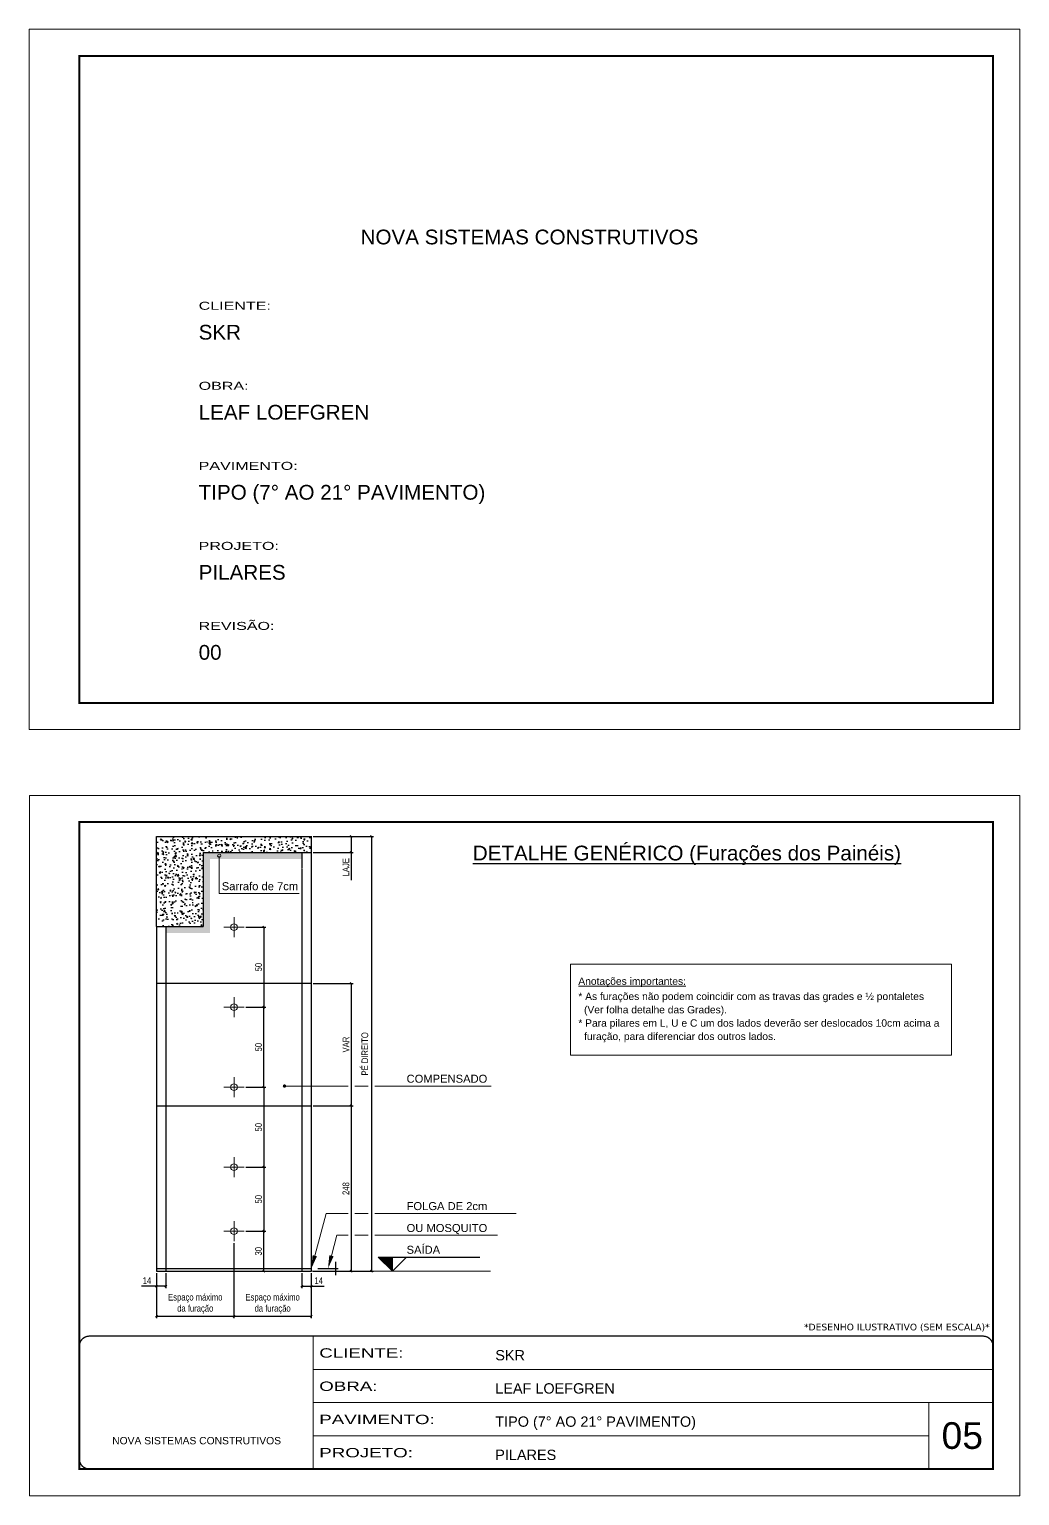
# Model space of a CAD drawing. Extents: x 14400 to 27878, y -21631 to 6985.
# Drawn here: x 14413 to 15898, y 4786 to 6985 of the extents above; entities that cross this region are included whole.
import ezdxf
from ezdxf.enums import TextEntityAlignment as Align

# ---------------------------------------------------------------- set-up
doc = ezdxf.new("R2010")
doc.units = 0
for name, pattern in [('CONTINUO', [0]), ('DASHED', [0.75, 0.5, -0.25]), ('HIDDEN', [0.375, 0.25, -0.125])]:
    doc.linetypes.add(name, pattern=pattern)
for name, color, linetype, lineweight in [('CARIMBO', 255, 'Continuous', 9), ('CONCRETO', 251, 'Continuous', 25), ('Folhas', 255, 'Continuous', 9), ('Hachura', 251, 'Continuous', 9), ('SARRAFO DE PRESSAO', 251, 'DASHED', 9)]:
    doc.layers.add(name, color=color, linetype=linetype, lineweight=lineweight)
for name, color, linetype in [('COTA', 241, 'Continuous'), ('NIVEL', 7, 'Continuous'), ('Painéis', 200, 'Continuous'), ('SARR_2.2x7', 40, 'Continuous'), ('SARRAFO', 251, 'Continuous')]:
    doc.layers.add(name, color=color, linetype=linetype)
doc.styles.add('ARIAL', font='arial.ttf')
doc.styles.add('COTA TECNICA-50', font='techl___.ttf', dxfattribs={"height": 10})
doc.styles.add('stylellllll', font='verdana.ttf', dxfattribs={"height": 2})
doc.styles.add('Tecnologia', font='')
doc.styles.get('Tecnologia').set_extended_font_data('Forgotten Futurist')
doc.dimstyles.new('COTA PAINEL-50', dxfattribs={"dimtxt": 10, "dimasz": 3, "dimexe": 3, "dimexo": 3, "dimgap": 3, "dimtad": 1, "dimdec": 1, "dimzin": 12, "dimdsep": 46, "dimtxsty": 'COTA TECNICA-50', "dimblk1": 'OBLIQUE', "dimblk2": 'OBLIQUE', "dimsah": 1, "dimcen": 0.9, "dimclrd": 4, "dimclre": 4, "dimclrt": 240, "dimadec": 1, "dimazin": 3, "dimtfac": 1, "dimtdec": 1, "dimtmove": 0, "dimatfit": 3, "dimfxl": 1, "dimtolj": 1, "dimtzin": 12, "dimarcsym": 0})
pattern_1 = [(50, (7419.234, -9372.171), (18.218467, -1.593909), [1.905, -20.955]), (355, (7419.234, -9372.171), (-3.524283, 19.105664), [1.524, -16.764]), (100.451, (7420.753, -9372.304), (14.69425, 17.511669), [1.619, -17.809]), (46.1842, (7419.234, -9367.091), (27.107904, -4.204233), [2.8575, -31.4325]), (96.6356, (7421.493, -9367.442), (23.740423, 24.742556), [2.4285, -26.7135]), (351.184, (7419.234, -9367.09), (23.74046, 24.74251), [2.286, -25.146]), (21, (7421.774, -9368.361), (15.161488, -10.226552), [1.905, -20.955]), (326, (7421.774, -9368.361), (6.180203, 18.418797), [1.524, -16.764]), (71.4514, (7423.038, -9369.214), (21.341649, 8.192286), [1.619, -17.809]), (37.5, (7419.2344, -9372.1714), (0.3088603, 8.455504), [0, -16.5608, 0, -17.018, 0, -16.8275]), (7.5, (7419.234, -9372.171), (6.6819663, 10.0180575), [0, -9.7028, 0, -16.1798, 0, -6.4135]), (327.5, (7413.57, -9372.1714), (13.5590595, -0.5728744), [0, -6.35, 0, -19.812, 0, -26.289]), (317.5, (7411.03, -9372.171), (14.812918, 2.542649), [0, -8.255, 0, -13.1572, 0, -18.669])]

# ---------------------------------------------------------------- blocks, each defined once
blk = doc.blocks.new('_Oblique')
at = {"color": 0, "linetype": 'ByBlock', "lineweight": -2}
blk.add_line((-0.5, -0.5), (0.5, 0.5), dxfattribs=at)
blk = doc.blocks.new('*D16')
at = {"layer": 'COTA', "color": 4, "lineweight": -2, "transparency": 16777216}
for p, q in [((14839.3, 5774.6), (14899.3, 5774.6)), ((14896.3, 5774.6), (14896.3, 5750.6)), ((14839.3, 5750.6), (14899.3, 5750.6)), ((14896.3, 5750.6), (14896.3, 5709.2))]:
    blk.add_line(p, q, dxfattribs=at)
at = {"layer": 'Defpoints', "color": 0, "transparency": 16777216}
for p in [(14836.3, 5774.6), (14836.3, 5750.6), (14896.3, 5750.6)]:
    blk.add_point(p, dxfattribs=at)
at = {"layer": 'COTA', "color": 4, "lineweight": -2, "transparency": 16777216, "xscale": 3, "yscale": 3, "zscale": 3}
for p, rotation in [((14896.3, 5774.6), 90), ((14896.3, 5750.6), 270)]:
    blk.add_blockref('_Oblique', p, dxfattribs=dict(at, rotation=rotation))
at = {"layer": 'COTA', "color": 240, "transparency": 16777216, "insert": (14888.2, 5728.4), "char_height": 10, "attachment_point": 5, "rotation": 90, "style": 'COTA TECNICA-50'}
blk.add_mtext('\\A1;LAJE', dxfattribs=at)
blk = doc.blocks.new('*D17')
at = {"layer": 'COTA', "color": 4, "lineweight": -2, "transparency": 16777216}
for p, q in [((14839.3, 5370.6), (14899.3, 5370.6)), ((14896.3, 5370.6), (14896.3, 5122.6)), ((14839.3, 5122.6), (14899.3, 5122.6))]:
    blk.add_line(p, q, dxfattribs=at)
at = {"layer": 'Defpoints', "color": 0, "transparency": 16777216}
for p in [(14836.3, 5370.6), (14836.3, 5122.6), (14896.3, 5122.6)]:
    blk.add_point(p, dxfattribs=at)
at = {"layer": 'COTA', "color": 4, "lineweight": -2, "transparency": 16777216, "xscale": 3, "yscale": 3, "zscale": 3}
for p, rotation in [((14896.3, 5370.6), 90), ((14896.3, 5122.6), 270)]:
    blk.add_blockref('_Oblique', p, dxfattribs=dict(at, rotation=rotation))
at = {"layer": 'COTA', "color": 240, "transparency": 16777216, "insert": (14888.2, 5246.6), "char_height": 10, "attachment_point": 5, "rotation": 90, "style": 'COTA TECNICA-50'}
blk.add_mtext('\\A1;248', dxfattribs=at)
blk = doc.blocks.new('*D18')
at = {"layer": 'COTA', "color": 4, "lineweight": -2, "transparency": 16777216}
for p, q in [((14839.3, 5774.6), (14929.3, 5774.6)), ((14926.3, 5774.6), (14926.3, 5122.6)), ((14839.3, 5122.6), (14929.3, 5122.6))]:
    blk.add_line(p, q, dxfattribs=at)
at = {"layer": 'Defpoints', "color": 0, "transparency": 16777216}
for p in [(14836.3, 5774.6), (14836.3, 5122.6), (14926.3, 5122.6)]:
    blk.add_point(p, dxfattribs=at)
at = {"layer": 'COTA', "color": 4, "lineweight": -2, "transparency": 16777216, "xscale": 3, "yscale": 3, "zscale": 3}
for p, rotation in [((14926.3, 5774.6), 90), ((14926.3, 5122.6), 270)]:
    blk.add_blockref('_Oblique', p, dxfattribs=dict(at, rotation=rotation))
at = {"layer": 'COTA', "color": 240, "transparency": 16777216, "insert": (14916.6, 5448.6), "char_height": 10, "attachment_point": 5, "rotation": 90, "style": 'COTA TECNICA-50'}
blk.add_mtext('\\A1;PÉ DIREITO', dxfattribs=at)
blk = doc.blocks.new('*D19')
at = {"layer": 'COTA', "color": 4, "lineweight": -2, "transparency": 16777216}
for p, q in [((14720.3, 5164.6), (14720.3, 5052.5)), ((14604.3, 5119.6), (14604.3, 5052.5)), ((14604.3, 5055.5), (14720.3, 5055.5))]:
    blk.add_line(p, q, dxfattribs=at)
at = {"layer": 'Defpoints', "color": 0, "transparency": 16777216}
for p in [(14720.3, 5167.6), (14604.3, 5122.6), (14720.3, 5055.5)]:
    blk.add_point(p, dxfattribs=at)
at = {"layer": 'COTA', "color": 4, "lineweight": -2, "transparency": 16777216, "xscale": 3, "yscale": 3, "zscale": 3, "rotation": 180}
blk.add_blockref('_Oblique', (14604.3, 5055.5), dxfattribs=at)
at = {"layer": 'COTA', "color": 4, "lineweight": -2, "transparency": 16777216, "xscale": 3, "yscale": 3, "zscale": 3}
blk.add_blockref('_Oblique', (14720.3, 5055.5), dxfattribs=at)
at = {"layer": 'COTA', "color": 240, "transparency": 16777216, "insert": (14662.3, 5073.9), "char_height": 10, "attachment_point": 5, "style": 'COTA TECNICA-50'}
blk.add_mtext('\\A1;Espaço máximo\\Pda furação', dxfattribs=at)
blk = doc.blocks.new('*D20')
at = {"layer": 'COTA', "color": 4, "lineweight": -2, "transparency": 16777216}
for p, q in [((14720.3, 5164.6), (14720.3, 5052.5)), ((14836.3, 5119.6), (14836.3, 5052.5)), ((14720.3, 5055.5), (14836.3, 5055.5))]:
    blk.add_line(p, q, dxfattribs=at)
at = {"layer": 'Defpoints', "color": 0, "transparency": 16777216}
for p in [(14720.3, 5167.6), (14836.3, 5122.6), (14836.3, 5055.5)]:
    blk.add_point(p, dxfattribs=at)
at = {"layer": 'COTA', "color": 4, "lineweight": -2, "transparency": 16777216, "xscale": 3, "yscale": 3, "zscale": 3, "rotation": 180}
blk.add_blockref('_Oblique', (14720.3, 5055.5), dxfattribs=at)
at = {"layer": 'COTA', "color": 4, "lineweight": -2, "transparency": 16777216, "xscale": 3, "yscale": 3, "zscale": 3}
blk.add_blockref('_Oblique', (14836.3, 5055.5), dxfattribs=at)
at = {"layer": 'COTA', "color": 240, "transparency": 16777216, "insert": (14778.3, 5073.9), "char_height": 10, "attachment_point": 5, "style": 'COTA TECNICA-50'}
blk.add_mtext('\\A1;Espaço máximo\\Pda furação', dxfattribs=at)
blk = doc.blocks.new('*D21')
at = {"layer": 'COTA', "color": 4, "lineweight": -2, "transparency": 16777216}
for p, q in [((14604.3, 5119.6), (14604.3, 5097.5)), ((14618.3, 5119.6), (14618.3, 5097.5)), ((14604.3, 5100.5), (14581.8, 5100.5)), ((14618.3, 5100.5), (14604.3, 5100.5))]:
    blk.add_line(p, q, dxfattribs=at)
at = {"layer": 'Defpoints', "color": 0, "transparency": 16777216}
for p in [(14604.3, 5122.6), (14618.3, 5122.6), (14618.3, 5100.5)]:
    blk.add_point(p, dxfattribs=at)
at = {"layer": 'COTA', "color": 4, "lineweight": -2, "transparency": 16777216, "xscale": 3, "yscale": 3, "zscale": 3, "rotation": 180}
blk.add_blockref('_Oblique', (14604.3, 5100.5), dxfattribs=at)
at = {"layer": 'COTA', "color": 4, "lineweight": -2, "transparency": 16777216, "xscale": 3, "yscale": 3, "zscale": 3}
blk.add_blockref('_Oblique', (14618.3, 5100.5), dxfattribs=at)
at = {"layer": 'COTA', "color": 240, "transparency": 16777216, "insert": (14589.9, 5108.6), "char_height": 10, "attachment_point": 5, "style": 'COTA TECNICA-50'}
blk.add_mtext('\\A1;14', dxfattribs=at)
blk = doc.blocks.new('*D22')
at = {"layer": 'COTA', "color": 4, "lineweight": -2, "transparency": 16777216}
for p, q in [((14822.3, 5119.6), (14822.3, 5097.5)), ((14836.3, 5119.6), (14836.3, 5097.5)), ((14822.3, 5100.5), (14836.3, 5100.5)), ((14836.3, 5100.5), (14855.4, 5100.5))]:
    blk.add_line(p, q, dxfattribs=at)
at = {"layer": 'Defpoints', "color": 0, "transparency": 16777216}
for p in [(14822.3, 5122.6), (14836.3, 5122.6), (14836.3, 5100.5)]:
    blk.add_point(p, dxfattribs=at)
at = {"layer": 'COTA', "color": 4, "lineweight": -2, "transparency": 16777216, "xscale": 3, "yscale": 3, "zscale": 3, "rotation": 180}
blk.add_blockref('_Oblique', (14822.3, 5100.5), dxfattribs=at)
at = {"layer": 'COTA', "color": 4, "lineweight": -2, "transparency": 16777216, "xscale": 3, "yscale": 3, "zscale": 3}
blk.add_blockref('_Oblique', (14836.3, 5100.5), dxfattribs=at)
at = {"layer": 'COTA', "color": 240, "transparency": 16777216, "insert": (14847.4, 5108.6), "char_height": 10, "attachment_point": 5, "style": 'COTA TECNICA-50'}
blk.add_mtext('\\A1;14', dxfattribs=at)
blk = doc.blocks.new('*D23')
at = {"layer": 'COTA', "color": 4, "lineweight": -2, "transparency": 16777216}
for p, q in [((14738.3, 5182.6), (14768.3, 5182.6)), ((14765.3, 5122.6), (14765.3, 5182.6))]:
    blk.add_line(p, q, dxfattribs=at)
at = {"layer": 'Defpoints', "color": 0, "transparency": 16777216}
for p in [(14735.3, 5182.6), (14765.3, 5182.6), (14765.3, 5122.6)]:
    blk.add_point(p, dxfattribs=at)
at = {"layer": 'COTA', "color": 4, "lineweight": -2, "transparency": 16777216, "xscale": 3, "yscale": 3, "zscale": 3}
for p, rotation in [((14765.3, 5182.6), 90), ((14765.3, 5122.6), 270)]:
    blk.add_blockref('_Oblique', p, dxfattribs=dict(at, rotation=rotation))
at = {"layer": 'COTA', "color": 240, "transparency": 16777216, "insert": (14757.1, 5152.6), "char_height": 10, "attachment_point": 5, "rotation": 90, "style": 'COTA TECNICA-50'}
blk.add_mtext('\\A1;30', dxfattribs=at)
blk = doc.blocks.new('*D24')
at = {"layer": 'COTA', "color": 4, "lineweight": -2, "transparency": 16777216}
for p, q in [((14738.3, 5278.6), (14768.3, 5278.6)), ((14765.3, 5278.6), (14765.3, 5182.6)), ((14738.3, 5182.6), (14768.3, 5182.6))]:
    blk.add_line(p, q, dxfattribs=at)
at = {"layer": 'Defpoints', "color": 0, "transparency": 16777216}
for p in [(14735.3, 5278.6), (14735.3, 5182.6), (14765.3, 5182.6)]:
    blk.add_point(p, dxfattribs=at)
at = {"layer": 'COTA', "color": 4, "lineweight": -2, "transparency": 16777216, "xscale": 3, "yscale": 3, "zscale": 3}
for p, rotation in [((14765.3, 5278.6), 90), ((14765.3, 5182.6), 270)]:
    blk.add_blockref('_Oblique', p, dxfattribs=dict(at, rotation=rotation))
at = {"layer": 'COTA', "color": 240, "transparency": 16777216, "insert": (14757.2, 5230.6), "char_height": 10, "attachment_point": 5, "rotation": 90, "style": 'COTA TECNICA-50'}
blk.add_mtext('\\A1;50', dxfattribs=at)
blk = doc.blocks.new('*D25')
at = {"layer": 'COTA', "color": 4, "lineweight": -2, "transparency": 16777216}
for p, q in [((14738.3, 5398.6), (14768.3, 5398.6)), ((14765.3, 5398.6), (14765.3, 5278.6)), ((14738.3, 5278.6), (14768.3, 5278.6))]:
    blk.add_line(p, q, dxfattribs=at)
at = {"layer": 'Defpoints', "color": 0, "transparency": 16777216}
for p in [(14735.3, 5398.6), (14735.3, 5278.6), (14765.3, 5278.6)]:
    blk.add_point(p, dxfattribs=at)
at = {"layer": 'COTA', "color": 4, "lineweight": -2, "transparency": 16777216, "xscale": 3, "yscale": 3, "zscale": 3}
for p, rotation in [((14765.3, 5398.6), 90), ((14765.3, 5278.6), 270)]:
    blk.add_blockref('_Oblique', p, dxfattribs=dict(at, rotation=rotation))
at = {"layer": 'COTA', "color": 240, "transparency": 16777216, "insert": (14757.2, 5338.6), "char_height": 10, "attachment_point": 5, "rotation": 90, "style": 'COTA TECNICA-50'}
blk.add_mtext('\\A1;50', dxfattribs=at)
blk = doc.blocks.new('*D26')
at = {"layer": 'COTA', "color": 4, "lineweight": -2, "transparency": 16777216}
for p, q in [((14738.3, 5518.6), (14768.3, 5518.6)), ((14765.3, 5398.6), (14765.3, 5518.6)), ((14738.3, 5398.6), (14768.3, 5398.6))]:
    blk.add_line(p, q, dxfattribs=at)
at = {"layer": 'Defpoints', "color": 0, "transparency": 16777216}
for p in [(14735.3, 5518.6), (14765.3, 5518.6), (14735.3, 5398.6)]:
    blk.add_point(p, dxfattribs=at)
at = {"layer": 'COTA', "color": 4, "lineweight": -2, "transparency": 16777216, "xscale": 3, "yscale": 3, "zscale": 3}
for p, rotation in [((14765.3, 5518.6), 90), ((14765.3, 5398.6), 270)]:
    blk.add_blockref('_Oblique', p, dxfattribs=dict(at, rotation=rotation))
at = {"layer": 'COTA', "color": 240, "transparency": 16777216, "insert": (14757.2, 5458.6), "char_height": 10, "attachment_point": 5, "rotation": 90, "style": 'COTA TECNICA-50'}
blk.add_mtext('\\A1;50', dxfattribs=at)
blk = doc.blocks.new('*D27')
at = {"layer": 'COTA', "color": 4, "lineweight": -2, "transparency": 16777216}
for p, q in [((14738.3, 5638.6), (14768.3, 5638.6)), ((14765.3, 5638.6), (14765.3, 5518.6)), ((14738.3, 5518.6), (14768.3, 5518.6))]:
    blk.add_line(p, q, dxfattribs=at)
at = {"layer": 'Defpoints', "color": 0, "transparency": 16777216}
for p in [(14735.3, 5638.6), (14735.3, 5518.6), (14765.3, 5518.6)]:
    blk.add_point(p, dxfattribs=at)
at = {"layer": 'COTA', "color": 4, "lineweight": -2, "transparency": 16777216, "xscale": 3, "yscale": 3, "zscale": 3}
for p, rotation in [((14765.3, 5638.6), 90), ((14765.3, 5518.6), 270)]:
    blk.add_blockref('_Oblique', p, dxfattribs=dict(at, rotation=rotation))
at = {"layer": 'COTA', "color": 240, "transparency": 16777216, "insert": (14757.2, 5578.6), "char_height": 10, "attachment_point": 5, "rotation": 90, "style": 'COTA TECNICA-50'}
blk.add_mtext('\\A1;50', dxfattribs=at)
blk = doc.blocks.new('*D28')
at = {"layer": 'COTA', "color": 4, "lineweight": -2, "transparency": 16777216}
for p, q in [((14839.3, 5554.3), (14899.3, 5554.3)), ((14896.3, 5554.3), (14896.3, 5370.6)), ((14839.3, 5370.6), (14899.3, 5370.6))]:
    blk.add_line(p, q, dxfattribs=at)
at = {"layer": 'Defpoints', "color": 0, "transparency": 16777216}
for p in [(14836.3, 5554.3), (14836.3, 5370.6), (14896.3, 5370.6)]:
    blk.add_point(p, dxfattribs=at)
at = {"layer": 'COTA', "color": 4, "lineweight": -2, "transparency": 16777216, "xscale": 3, "yscale": 3, "zscale": 3}
for p, rotation in [((14896.3, 5554.3), 90), ((14896.3, 5370.6), 270)]:
    blk.add_blockref('_Oblique', p, dxfattribs=dict(at, rotation=rotation))
at = {"layer": 'COTA', "color": 240, "transparency": 16777216, "insert": (14888.2, 5462.5), "char_height": 10, "attachment_point": 5, "rotation": 90, "style": 'COTA TECNICA-50'}
blk.add_mtext('\\A1;VAR', dxfattribs=at)
blk = doc.blocks.new('Furação')
at = {"color": 2}
for p, q in [((3747.5, 717.9), (3747.5, 702.9)), ((3740, 710.4), (3755, 710.4))]:
    blk.add_line(p, q, dxfattribs=at)
blk.add_circle((3747.5, 710.4), 2.5, dxfattribs=at)
blk = doc.blocks.new('_Dot')
at = {"color": 0, "linetype": 'ByBlock', "lineweight": -2}
blk.add_line((-0.5, 0), (-1, 0), dxfattribs=at)
at = {"color": 0, "linetype": 'ByBlock', "const_width": 0.5}
blk.add_lwpolyline([(-0.25, 0, 1), (0.25, 0, 1)], format="xyb", close=True, dxfattribs=at)
blk = doc.blocks.new('9999999999')
at = {"color": 30, "linetype": 'CONTINUO'}
for p, q in [((98564.6, 34230.2), (98564.6, 34429.4)), ((98564.6, 34379.6), (99584, 34379.6)), ((98564.6, 34329.8), (99488, 34329.8)), ((99584, 34329.8), (99488, 34329.8)), ((99488, 34329.8), (99488, 34230.2)), ((98564.6, 34280), (99488, 34280))]:
    blk.add_line(p, q, dxfattribs=at)
at = {"color": 30, "linetype": 'CONTINUO', "const_width": 2}
blk.add_lwpolyline([(99584, 34230.2), (99584, 34414.4, 0.414214), (99569, 34429.4), (98229, 34429.4, 0.414214), (98214, 34414.4), (98214, 34245.2, 0.414214), (98229, 34230.2), (99584, 34230.2)], format="xyb", dxfattribs=at)
at = {"layer": 'Folhas'}
blk.add_lwpolyline([(98139, 34190.2), (99624, 34190.2), (99624, 35240.2), (98139, 35240.2)], close=True, dxfattribs=at)
at = {"layer": 'Folhas', "color": 30, "const_width": 3}
blk.add_lwpolyline([(98214, 34230.2), (99584, 34230.2), (99584, 35200.2), (98214, 35200.2)], close=True, dxfattribs=at)
at = {"color": 7, "linetype": 'Continuous', "ltscale": 5, "style": 'ARIAL'}
for s, height, p in [('SKR', 15.48, (98837.7, 34393.1)), ('LEAF LOEFGREN', 15.483, (98837.7, 34343.3)), ('TIPO (7° AO 21° PAVIMENTO)', 15.483, (98837.7, 34293.5)), ('NOVA SISTEMAS CONSTRUTIVOS', 11.059, (98263.2, 34267.2)), ('PILARES', 15.48, (98837.7, 34243.7))]:
    blk.add_text(s, height=height, dxfattribs=at).set_placement(p)
at = {"layer": 'Folhas', "color": 7, "style": 'Tecnologia', "width": 1.5}
for s, p in [('CLIENTE:', (98573.7, 34397.2)), ('OBRA:', (98573.7, 34347.3)), ('PAVIMENTO:', (98573.7, 34297.5)), ('PROJETO:', (98573.7, 34247.7))]:
    blk.add_text(s, height=14, dxfattribs=at).set_placement(p)

msp = doc.modelspace()

# ---------------------------------------------------------------- hatches: boundary and pattern name
at = {"layer": 'CONCRETO'}
h = msp.add_hatch(dxfattribs=at)
h.set_pattern_fill('AR-CONC', color=256, scale=0.1, style=0)
h.set_pattern_definition(pattern_1)
h.paths.add_polyline_path([(14674.321, 5750.633), (14753.321, 5750.633), (14753.321, 5774.633), (14604.321, 5774.633), (14604.321, 5639.633), (14674.321, 5639.633)])
h = msp.add_hatch(dxfattribs=at)
h.set_pattern_fill('AR-CONC', color=256, scale=0.1, style=0)
h.set_pattern_definition(pattern_1)
h.paths.add_polyline_path([(14753.321, 5774.633), (14753.321, 5750.633), (14836.321, 5750.633), (14836.321, 5774.633)])
at = {"layer": 'NIVEL'}
msp.add_hatch(color=256, dxfattribs=at).paths.add_polyline_path([(14936.735, 5143.846), (14957.948, 5122.633), (14957.948, 5143.846)])
at = {"layer": 'SARRAFO'}
msp.add_hatch(color=256, dxfattribs=at).paths.add_polyline_path([(14674.321, 5639.633), (14618.321, 5639.633), (14618.321, 5629.633), (14684.321, 5629.633), (14684.321, 5740.633), (14698.321, 5740.633), (14698.321, 5743.133, -0.41421356), (14695.821, 5745.633, -1), (14700.821, 5745.633, -0.41421356), (14698.321, 5743.133), (14698.321, 5740.633), (14822.321, 5740.633), (14822.321, 5750.633), (14674.321, 5750.633)])

# ---------------------------------------------------------------- linework, layer by layer
for p, q in [((14846.321, 5126.633), (14876.321, 5126.633)), ((14872.321, 5136.633), (14872.321, 5116.633))]:
    msp.add_line(p, q)
at = {"layer": 'CONCRETO'}
for p, q in [((14604.321, 5774.633), (14836.321, 5774.633)), ((14604.321, 5639.633), (14604.321, 5774.633)), ((14836.321, 5774.633), (14836.321, 5750.633))]:
    msp.add_line(p, q, dxfattribs=at)
at = {"layer": 'Folhas'}
msp.add_lwpolyline([(14413.467, 5934.727), (15898.467, 5934.727), (15898.467, 6984.727), (14413.467, 6984.727)], close=True, dxfattribs=at)
at = {"layer": 'Folhas', "color": 30, "const_width": 3}
msp.add_lwpolyline([(14488.467, 5974.727), (15858.467, 5974.727), (15858.467, 6944.727), (14488.467, 6944.727)], close=True, dxfattribs=at)
at = {"layer": 'Folhas', "color": 30}
msp.add_lwpolyline([(15224.942, 5583.179), (15796.153, 5583.179), (15796.153, 5446.679), (15224.942, 5446.679)], close=True, dxfattribs=at)
at = {"layer": 'Hachura'}
for p, q in [((14698.321, 5745.633), (14698.321, 5688.953)), ((14698.321, 5688.953), (14818.006, 5688.953)), ((14801.076, 5400.319), (14891.321, 5400.319)), ((14901.321, 5400.319), (14921.321, 5400.319)), ((14931.321, 5400.319), (15105.79, 5400.319)), ((14841.497, 5145.952), (14858.481, 5209.336)), ((14858.481, 5209.336), (14891.321, 5209.336)), ((14901.321, 5209.336), (14921.321, 5209.336)), ((14931.321, 5209.336), (15143.702, 5209.336)), ((14866.497, 5145.952), (14874.682, 5176.496)), ((14874.682, 5176.496), (14891.321, 5176.496)), ((14901.321, 5176.496), (14921.321, 5176.496)), ((14931.321, 5176.496), (15115.707, 5176.496))]:
    msp.add_line(p, q, dxfattribs=at)
at = {"layer": 'Hachura', "ltscale": 0.5}
msp.add_lwpolyline([(14836.321, 5122.633), (15105.133, 5122.633)], dxfattribs=at)
at = {"layer": 'Hachura'}
msp.add_circle((14698.321, 5745.633), 2.5, dxfattribs=at)
for points in [[(14844.717, 5145.089), (14836.321, 5126.633), (14838.278, 5146.814)], [(14869.717, 5145.089), (14861.321, 5126.633), (14863.278, 5146.814)]]:
    msp.add_solid(points, dxfattribs=at)
at = {"layer": 'NIVEL'}
for p, q in [((14957.948, 5122.633), (14936.735, 5143.846)), ((14936.735, 5143.846), (15088.947, 5143.846)), ((14957.948, 5122.633), (14979.161, 5143.846)), ((14957.948, 5122.633), (14957.948, 5143.846))]:
    msp.add_line(p, q, dxfattribs=at)
at = {"layer": 'Painéis'}
for p, q in [((14674.321, 5750.633), (14836.321, 5750.633)), ((14674.321, 5750.633), (14674.321, 5639.633)), ((14836.321, 5750.633), (14836.321, 5122.633)), ((14604.321, 5639.633), (14674.321, 5639.633)), ((14604.321, 5639.633), (14604.321, 5122.633)), ((14604.321, 5554.346), (14836.321, 5554.346)), ((14604.321, 5370.633), (14836.321, 5370.633)), ((14604.321, 5126.633), (14836.321, 5126.633)), ((14604.321, 5122.633), (14836.321, 5122.633))]:
    msp.add_line(p, q, dxfattribs=at)
at = {"layer": 'SARR_2.2x7', "linetype": 'HIDDEN'}
for p, q in [((14822.321, 5750.633), (14822.321, 5122.633)), ((14618.321, 5639.633), (14618.321, 5122.633))]:
    msp.add_line(p, q, dxfattribs=at)

# ---------------------------------------------------------------- block references
at = {"layer": 'CARIMBO', "xscale": 2, "yscale": 2, "zscale": 2}
for p in [(7225.373, 4217.849), (7225.373, 4097.849), (7225.373, 3977.849), (7225.373, 3857.849), (7225.373, 3761.849)]:
    msp.add_blockref('Furação', p, dxfattribs=at)
at = {"layer": 'Hachura', "xscale": 5, "yscale": 5, "zscale": 5, "rotation": 180}
msp.add_blockref('_Dot', (14796.076, 5400.319), dxfattribs=at)
at = {"layer": 'SARRAFO DE PRESSAO', "color": 6, "linetype": 'ByBlock'}
msp.add_blockref('9999999999', (-83725.511, -29404.053), dxfattribs=at)

# ---------------------------------------------------------------- texts
at = {"color": 0, "linetype": 'Continuous', "ltscale": 5, "style": 'ARIAL'}
for s, p in [('NOVA SISTEMAS CONSTRUTIVOS', (14910.208, 6662.3)), ('SKR', (14667.366, 6519.528)), ('LEAF LOEFGREN', (14667.366, 6399.528)), ('TIPO (7° AO 21° PAVIMENTO)', (14667.366, 6279.528)), ('PILARES', (14667.366, 6159.528)), ('00', (14667.366, 6039.528))]:
    msp.add_text(s, height=22.1184, dxfattribs=at).set_placement(p)
msp.add_text('%%UDETALHE GENÉRICO (Furações dos Painéis)', height=22.1184, dxfattribs=at).set_placement((15399.503, 5738.61), align=Align.CENTER)
at = {"layer": 'CARIMBO', "color": 0, "linetype": 'Continuous', "ltscale": 5, "style": 'ARIAL'}
for s, p in [('Sarrafo de 7cm', (14702.006, 5693.953)), ('COMPENSADO', (14979.161, 5405.319)), ('FOLGA DE 2cm', (14979.161, 5214.336)), ('OU MOSQUITO', (14979.161, 5181.496)), ('SAÍDA', (14979.161, 5148.846))]:
    msp.add_text(s, height=12, dxfattribs=at).set_placement(p)
at = {"layer": 'CARIMBO', "style": 'stylellllll'}
msp.add_text('*DESENHO ILUSTRATIVO (SEM ESCALA)*', height=10, dxfattribs=at).set_placement((15853.467, 5033.971), align=Align.RIGHT)
at = {"layer": 'CARIMBO', "style": 'ARIAL'}
msp.add_text('05', height=40, dxfattribs=at).set_placement((15781.328, 4856.296))
at = {"layer": 'Folhas', "color": 30, "style": 'Tecnologia', "width": 1.5}
for s, p in [('CLIENTE:', (14667.366, 6564.234)), ('OBRA:', (14667.366, 6444.234)), ('PAVIMENTO:', (14667.366, 6324.234)), ('PROJETO:', (14667.366, 6204.234)), ('REVISÃO:', (14667.366, 6084.234))]:
    msp.add_text(s, height=12, dxfattribs=at).set_placement(p)
at = {"layer": 'Folhas', "color": 7, "style": 'ARIAL'}
for s, p in [('%%UAnotações importantes:', (15236.69, 5552.059)), ('* As furações não podem coincidir com as travas das grades e ½ pontaletes', (15236.69, 5529.316)), ('  (Ver folha detalhe das Grades).', (15236.69, 5509.316)), ('* Para pilares em L, U e C um dos lados deverão ser deslocados 10cm acima a', (15236.69, 5489.316)), ('  furação, para diferenciar dos outros lados.', (15236.69, 5469.316))]:
    msp.add_text(s, height=11, dxfattribs=at).set_placement(p)

# ---------------------------------------------------------------- dimensions: what is measured, and where the dimension line sits
at = {"layer": 'COTA'}
for base, p1, p2, text, picture, middle in [((14896.321, 5750.633), (14836.321, 5774.633), (14836.321, 5750.633), 'LAJE', '*D16', (14896.321, 5728.405)), ((14896.321, 5370.633), (14836.321, 5554.346), (14836.321, 5370.633), 'VAR', '*D28', (14896.321, 5462.489))]:
    dim = msp.add_linear_dim(base=base, p1=p1, p2=p2, angle=90, text=text, dimstyle='COTA PAINEL-50', dxfattribs=at)
    dim.commit()
    dim.dimension.update_dxf_attribs({"geometry": picture, "text_midpoint": middle, "dimtype": 160})
for base, p1, p2, text, picture, middle in [((14926.321, 5122.633), (14836.321, 5774.633), (14836.321, 5122.633), 'PÉ DIREITO', '*D18', (14916.64, 5448.633)), ((14765.321, 5518.633), (14735.321, 5638.633), (14735.321, 5518.633), '50', '*D27', (14757.211, 5578.633)), ((14765.321, 5518.633), (14735.321, 5398.633), (14735.321, 5518.633), '50', '*D26', (14757.211, 5458.633)), ((14765.321, 5278.633), (14735.321, 5398.633), (14735.321, 5278.633), '50', '*D25', (14757.211, 5338.633)), ((14765.321, 5182.633), (14735.321, 5278.633), (14735.321, 5182.633), '50', '*D24', (14757.211, 5230.633)), ((14765.321, 5182.633), (14765.321, 5122.633), (14735.321, 5182.633), '30', '*D23', (14757.102, 5152.633))]:
    dim = msp.add_linear_dim(base=base, p1=p1, p2=p2, angle=90, text=text, dimstyle='COTA PAINEL-50', dxfattribs=at)
    dim.commit()
    dim.dimension.update_dxf_attribs({"geometry": picture, "text_midpoint": middle})
dim = msp.add_linear_dim(base=(14896.321, 5122.633), p1=(14836.321, 5370.633), p2=(14836.321, 5122.633), angle=90, dimstyle='COTA PAINEL-50', dxfattribs=at)
dim.commit()
dim.dimension.update_dxf_attribs({"geometry": '*D17', "text_midpoint": (14888.226, 5246.633)})
for base, p1, p2, picture, middle in [((14720.321, 5055.505), (14604.321, 5122.633), (14720.321, 5167.633), '*D19', (14662.321, 5055.505)), ((14836.321, 5055.505), (14720.321, 5167.633), (14836.321, 5122.633), '*D20', (14778.321, 5055.505))]:
    dim = msp.add_linear_dim(base=base, p1=p1, p2=p2, text='Espaço máximo\\Pda furação', dimstyle='COTA PAINEL-50', dxfattribs=at)
    dim.commit()
    dim.dimension.update_dxf_attribs({"geometry": picture, "text_midpoint": middle, "dimtype": 160})
dim = msp.add_linear_dim(base=(14618.321, 5100.505), p1=(14604.321, 5122.633), p2=(14618.321, 5122.633), dimstyle='COTA PAINEL-50', dxfattribs=at)
dim.commit()
dim.dimension.update_dxf_attribs({"geometry": '*D21', "text_midpoint": (14589.876, 5100.505), "dimtype": 160})
dim = msp.add_linear_dim(base=(14836.321, 5100.505), p1=(14822.321, 5122.633), p2=(14836.321, 5122.633), dimstyle='COTA PAINEL-50', dxfattribs=at)
dim.commit()
dim.dimension.update_dxf_attribs({"geometry": '*D22', "text_midpoint": (14847.379, 5108.578)})

doc.saveas('drawing.dxf')
